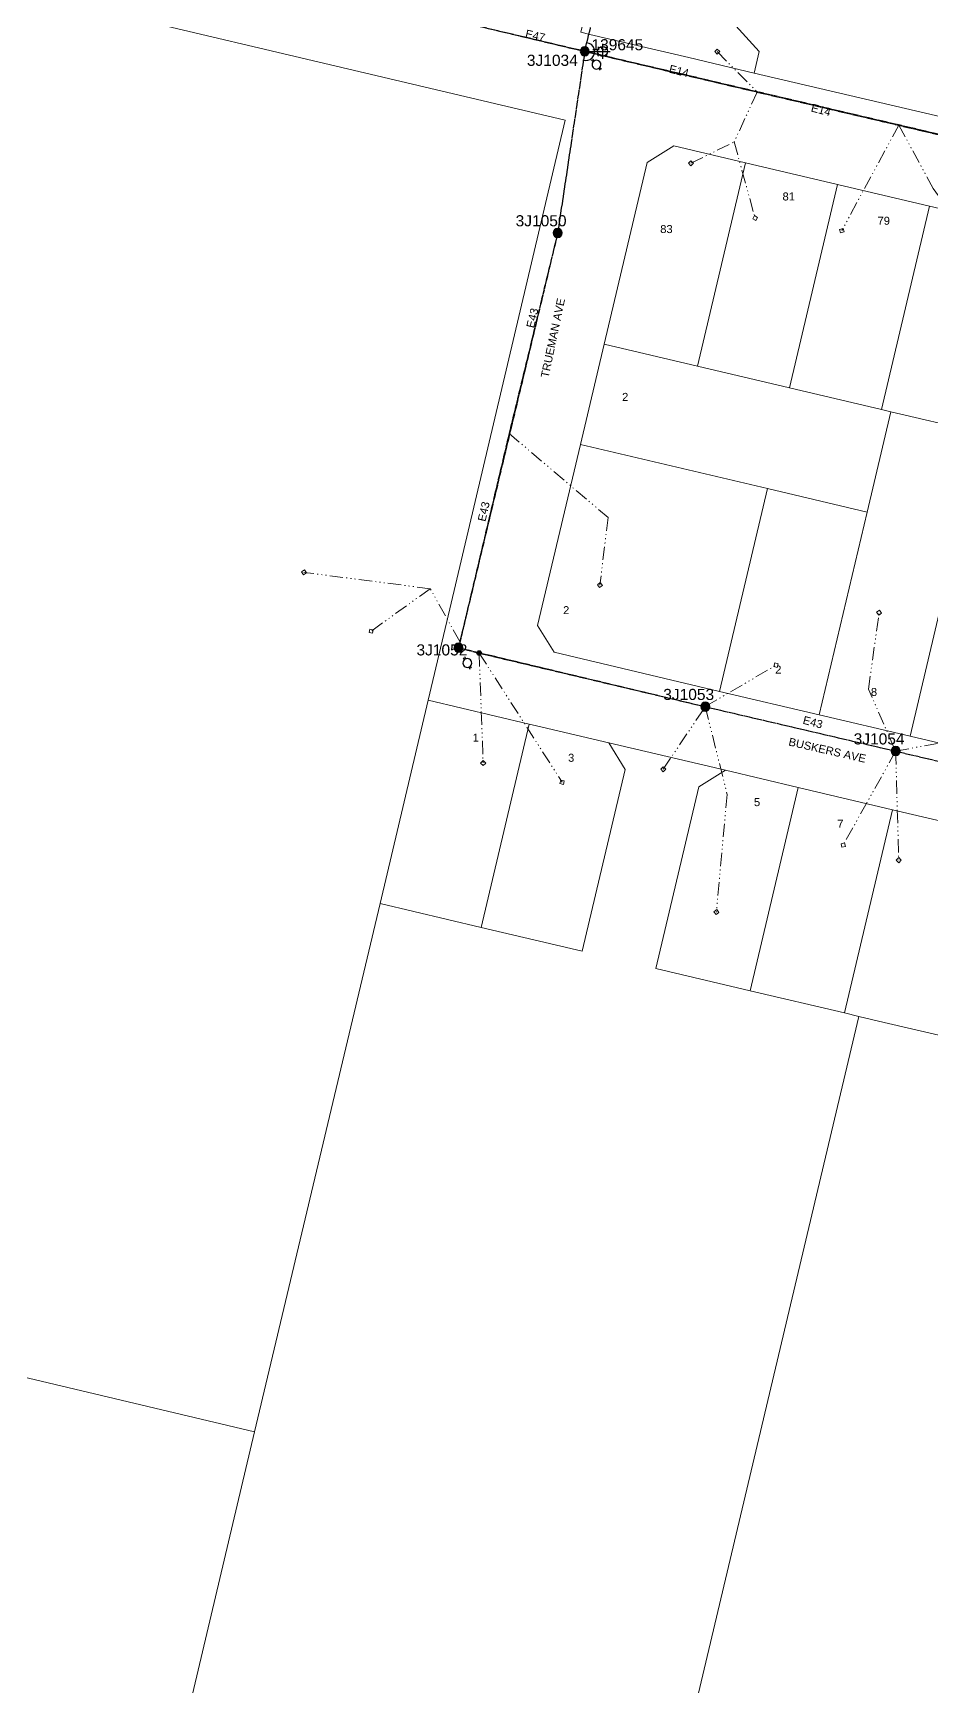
# Model space of a CAD drawing. Header units: metres. Extents: x 250871 to 255994, y 6164531 to 6169422.
# Drawn here: x 253008.3 to 253210.6, y 6166424.3 to 6166796.3 of the extents above; entities that cross this region are included whole.
import ezdxf
from ezdxf.enums import TextEntityAlignment as Align

# ---------------------------------------------------------------- set-up
doc = ezdxf.new("R2010")
doc.units = ezdxf.units.M
doc.linetypes.add('Cable Exist OH', pattern=[1, 1, 0])
doc.linetypes.add('PHANTOMX2', pattern=[6.6, 3, -0.75, 0.2, -0.75, 0.2, -0.75, 0.2, -0.75])
doc.layers.get('0').update_dxf_attribs({"color": 6})
for name, color, linetype, lineweight in [('Cadastre Land Parcels_SP_EXT', 118, 'Continuous', 15), ('Cadastre Road Names_SP_HV_LV_SL_EXT', 211, 'Continuous', 15), ('Mains_HV_EXT', 13, 'Continuous', 25), ('Mains_LV_EXT', 163, 'Continuous', 25), ('Mains_SL_EXT', 131, 'Continuous', 25), ('Services_SP_EXT', 42, 'PHANTOMX2', 20)]:
    doc.layers.add(name, color=color, linetype=linetype, lineweight=lineweight)
for name, color, linetype in [('Equip_LV_EXT', 7, 'Continuous'), ('Equip_SP_LV_EXT', 7, 'Continuous'), ('Equip_SP_SL_EXT', 7, 'Continuous'), ('SupportsOH_SP_TR_HV_LV_SL_EXT', 7, 'Continuous')]:
    doc.layers.add(name, color=color, linetype=linetype)
doc.styles.add('iecARIAL', font='arial.ttf', dxfattribs={"height": 2})
doc.styles.add('POLE_LABEL', font='arial.ttf', dxfattribs={"height": 2})
doc.styles.add('SL_LABEL', font='arial.ttf', dxfattribs={"height": 2})
doc.styles.get("Standard").update_dxf_attribs({"font": 'arial.ttf'})

# ---------------------------------------------------------------- blocks, each defined once
blk = doc.blocks.new('LV_OH_LINKS_OPEN_EXT')
for p, q in [((-0.17, 4.97), (-0.17, 5.46)), ((0.17, 4.97), (0.17, 5.46)), ((-0.17, 3), (-0.17, 2.5)), ((0.17, 3), (0.17, 2.5))]:
    blk.add_line(p, q)
blk.add_lwpolyline([(0, 2.99, 1), (0, 4.98, 1)], format="xyb", close=True)
at = {"flags": 9}
for tag, p in [('ACTUAL_STATUS', (0, 0)), ('CONSTRUCTED_VOLTAGE', (0, -0.2)), ('OPERATING_VOLTAGE', (0, -0.6)), ('ORIENTATION', (0, -0.8)), ('OWNED_BY', (0, -1)), ('STATE', (0, -1.2)), ('SWITCH_TYPE', (0, -1.4)), ('NO_PHASES', (0, -0.4)), ('USAGE', (0, -1.6)), ('LEGEND', (0, -1.8)), ('NOTES', (0, -2))]:
    blk.add_attdef(tag, text='', height=0.2, dxfattribs=at).set_placement(p, align=Align.MIDDLE_LEFT)
at = {"flags": 1}
blk.add_attdef('Z', (0, 0), '', height=0.2, dxfattribs=at)
blk = doc.blocks.new('SL_LANTERN_EXT')
at = {"flags": 9}
for tag, p in [('LRATECODE', (-7.4, 0)), ('LOUTREACHVOCAB', (-7.2, 0)), ('LOUTREACH', (-7, 0)), ('LANTNUMBER', (-6.6, 0)), ('LNEW', (-6.4, 0)), ('LMASTVOCAB', (-6.2, 0)), ('LMAST', (-6, 0)), ('LLAMPVOCAB', (-5.8, 0)), ('LLAMP', (-5.6, 0)), ('LEXIST', (-5.4, 0)), ('LCHARGE3PERCENT', (-5.2, 0)), ('LCHARGE3', (-5, 0)), ('LCHARGE2PERCENT', (-4.8, 0)), ('LCHARGE2', (-4.6, 0)), ('LCHARGE1PERCENT', (-4.4, 0)), ('LCHARGE1', (-4.2, 0)), ('LCATEGORY', (-4, 0)), ('LBRACKETVOCAB', (-3.8, 0)), ('LBRACKET', (-3.6, 0)), ('LKINGHEIGHT', (-3.4, 0)), ('CREPLACE', (-3.2, 0)), ('CREMOVE', (-3, 0)), ('CNUMBER', (-2.8, 0)), ('CNEW', (-2.6, 0)), ('CEXIST', (-2.4, 0)), ('USAGE', (-2.2, 0)), ('STATE', (-2, 0)), ('OWNED_BY', (-1.8, 0)), ('ORIENTATION', (-1.6, 0)), ('OPERATING_VOLTAGE', (-1.4, 0)), ('NO_PHASES', (-1.2, 0)), ('LANTERN_TYPE', (-1, 0)), ('LANTERN_PURPOSE', (-0.8, 0)), ('CONTROL_TYPE', (-0.6, 0)), ('CONSTRUCTED_VOLTAGE', (-0.4, 0))]:
    blk.add_attdef(tag, text='', height=0.001, rotation=270, dxfattribs=at).set_placement(p, align=Align.MIDDLE_LEFT)
at = {"style": 'SL_LABEL', "flags": 9}
blk.add_attdef('STREET_CODE', text='', height=0.001, rotation=270, dxfattribs=at).set_placement((0, 0), align=Align.MIDDLE_LEFT)
at = {"flags": 1}
blk.add_attdef('Z', (0, 0), '', height=0.001, rotation=270, dxfattribs=at)
at = {"flags": 9}
for tag, p in [('LREMOVE', (0, -7.6)), ('LREPLACE', (0, -7.8)), ('LTYPE', (0, -8)), ('LTYPEVOCAB', (0, -8.2)), ('LEGEND', (0, -8.4)), ('SUBURB', (0, -8.6)), ('STREETNAME', (0, -8.8)), ('LOCATION', (0, -9)), ('NOTES', (0, -9.2)), ('MAINTAINED_BY', (0, -9.86))]:
    blk.add_attdef(tag, text='', height=0.001, dxfattribs=at).set_placement(p, align=Align.MIDDLE_LEFT)
blk.add_attdef('OPERATED_BY', (0, -9.61), '', height=0.001, dxfattribs=at)
blk.add_wipeout([(5.69, 0), (5.06, -1.06), (4, -1.69), (2.94, -1.06), (2.31, 0), (2.94, 1.06), (4, 1.69), (5.06, 1.06)])
for p, q in [((0, 0), (4, 0)), ((2.94, 1.06), (3.2, 0.8)), ((4, 1.69), (4, 0)), ((5.06, 1.06), (4.8, 0.8)), ((2.94, -1.06), (3.2, -0.8)), ((4, 0), (5.69, 0)), ((4, 0), (4, -1.69)), ((5.06, -1.06), (4.8, -0.8))]:
    blk.add_line(p, q)
blk.add_circle((4, 0), 1.12)
at = {"width": 0.9}
blk.add_attdef('LNUMBER', text='', height=1, dxfattribs=at).set_placement((7, -1), align=Align.MIDDLE_LEFT)
blk = doc.blocks.new('CCP_EXT')
blk.add_wipeout([(0, 0.57), (0.57, 0), (0, -0.57), (-0.57, 0)])
blk.add_lwpolyline([(-0.57, 0), (0, 0.57), (0.57, 0), (0, -0.57), (-0.57, 0)])
at = {"flags": 1}
blk.add_attdef('Z', (0, 0), '', height=0.2, dxfattribs=at)
at = {"flags": 9}
for tag, p in [('CCP_TYPE', (0, 0)), ('CONSTRUCTED_VOLTAGE', (0, -0.2)), ('OPERATING_VOLTAGE', (0, -0.6)), ('ORIENTATION', (0, -0.8)), ('OWNED_BY', (0, -1)), ('STATE', (0, -1.8)), ('NO_PHASES', (0, -0.4)), ('USAGE', (0, -1.2)), ('LEGEND', (0, -1.4)), ('LIFE_SUPPORT', (0, -1.6)), ('NOTES', (0, -2))]:
    blk.add_attdef(tag, text='', height=0.2, dxfattribs=at).set_placement(p, align=Align.MIDDLE_LEFT)
blk = doc.blocks.new('POLE_EXT')
blk.add_hatch(color=256).paths.add_polyline_path([(-1, 0, 1), (1, 0, 1)])
blk.add_lwpolyline([(-1, 0, 1), (1, 0, 1)], format="xyb", close=True)
at = {"flags": 8}
blk.add_attdef('pNumber', text='', height=2, dxfattribs=at).set_placement((2.5, 2.5), align=Align.MIDDLE_CENTER)
at = {"style": 'POLE_LABEL', "flags": 9}
for tag, p in [('STRUCTURE_PLANT_NUMBER', (1.35, 0.03)), ('STREET_CODE', (1.35, -0.2))]:
    blk.add_attdef(tag, text='', height=0.2, dxfattribs=at).set_placement(p, align=Align.MIDDLE_LEFT)
at = {"flags": 9}
for tag, p in [('OWNED_BY', (1.35, -0.4)), ('SPECIAL_USE', (1.35, -0.8)), ('STATE', (1.35, -1)), ('cLV', (1.35, -1.4)), ('hDepth', (1.35, -1.6)), ('hDia', (1.35, -1.8)), ('cHV', (1.35, -2)), ('cLinedev', (1.35, -3.4)), ('pExisting', (1.35, -3.8)), ('PARENT', (1.35, -0.6)), ('USAGE', (1.35, -1.2)), ('LBRACKET', (1.35, -2.2)), ('LExisting', (1.35, -2.4)), ('LANTNUMBER', (1.35, -2.6)), ('LOther', (1.35, -2.8)), ('LRemove', (1.35, -3)), ('LEGEND', (1.35, -3.2)), ('LOCATION', (1.35, -3.6)), ('pFooting', (1.35, -4.4)), ('pNew', (1.35, -4.6)), ('pRelocate', (1.35, -5)), ('pRemove', (1.35, -5.2)), ('pReplace', (1.35, -5.4)), ('pStay', (1.35, -5.6)), ('pType', (1.35, -5.8)), ('cspan', (1.35, -6)), ('STREETNAME', (1.35, -6.2)), ('SUBURB', (1.35, -6.4)), ('OPERATED_BY', (1.36, -7.01)), ('PFNUMBER', (1.35, -4)), ('NEWPFNUMBER', (1.35, -4.2)), ('NOTES', (1.35, -6.6)), ('MAINTAINED_BY', (1.36, -6.81))]:
    blk.add_attdef(tag, text='', height=0.2, dxfattribs=at).set_placement(p, align=Align.MIDDLE_LEFT)
at = {"flags": 1}
blk.add_attdef('Z', (1.35, -7.33), '', height=0.2, dxfattribs=at)
blk = doc.blocks.new('CONNECTOR_NODE_EXT')
h = blk.add_hatch(color=256)
edge = h.paths.add_edge_path()
edge.add_arc((0, 0), 0.5, 0, 360)
blk.add_circle((0, 0), 0.5)
at = {"flags": 1}
blk.add_attdef('Z', (0, 0), '', height=0.2, dxfattribs=at)
at = {"flags": 9}
for tag, p in [('CONNECTOR_TYPE', (0, 0)), ('CONSTRUCTED_VOLTAGE', (0, -0.2)), ('OPERATING_VOLTAGE', (0, -0.6)), ('ORIENTATION', (0, -0.8)), ('SUBTYPE', (0, -1)), ('NO_PHASES', (0, -0.4)), ('USAGE', (0, -1.2)), ('NOTES', (0, -1.4))]:
    blk.add_attdef(tag, text='', height=0.2, dxfattribs=at).set_placement(p, align=Align.MIDDLE_LEFT)

msp = doc.modelspace()

# ---------------------------------------------------------------- linework, layer by layer
at = {"layer": 'Cadastre Land Parcels_SP_EXT', "linetype": 'Continuous'}
for points in [[(253392.989, 6167024.023), (253349.629, 6167034.214), (253333.159, 6167038.083), (253296.853, 6166883.426), (253286.334, 6166885.888), (253191.52, 6166908.073), (253165.721, 6166798.769), (253171.677, 6166792.228), (253170.528, 6166787.361), (253258.896, 6166766.668), (253268.69, 6166764.374), (253328.096, 6166750.463), (253392.989, 6167024.023)], [(253171.677, 6166792.228), (253165.721, 6166798.769), (253191.52, 6166908.073), (253159.686, 6166915.584), (253147.671, 6166864.681), (253131.586, 6166796.537), (253133.611, 6166796.06), (253155.849, 6166790.82), (253170.528, 6166787.361), (253171.677, 6166792.228)], [(253086.386, 6166600.508), (253097.195, 6166646.255), (253102.046, 6166666.791), (253128.023, 6166776.734), (252978.481, 6166812.045), (252830.94, 6166535.476), (252932.475, 6166511.427), (252975.614, 6166501.21), (253058.163, 6166481.658), (253086.386, 6166600.508)], [(253168.605, 6166767.169), (253152.472, 6166770.971), (253146.456, 6166767.253), (253136.792, 6166726.38), (253157.786, 6166721.426), (253168.605, 6166767.169)], [(253189.313, 6166762.288), (253168.605, 6166767.169), (253157.786, 6166721.426), (253178.494, 6166716.539), (253189.313, 6166762.288)], [(253210.024, 6166757.406), (253189.313, 6166762.288), (253178.494, 6166716.539), (253199.206, 6166711.657), (253210.024, 6166757.406)], [(253230.832, 6166752.501), (253210.024, 6166757.406), (253199.206, 6166711.657), (253201.294, 6166711.165), (253220.014, 6166706.753), (253230.832, 6166752.501)], [(253201.294, 6166711.165), (253199.206, 6166711.657), (253178.494, 6166716.539), (253157.786, 6166721.426), (253136.792, 6166726.38), (253131.454, 6166703.802), (253173.567, 6166693.86), (253195.958, 6166688.583), (253201.294, 6166711.165)], [(253213.446, 6166671.258), (253221.733, 6166706.348), (253220.014, 6166706.753), (253201.294, 6166711.165), (253195.958, 6166688.583), (253185.185, 6166642.981), (253205.629, 6166638.164), (253213.446, 6166671.258)], [(253173.567, 6166693.86), (253131.454, 6166703.802), (253121.819, 6166663.054), (253125.538, 6166657.038), (253162.794, 6166648.257), (253173.567, 6166693.86)], [(253195.958, 6166688.583), (253173.567, 6166693.86), (253162.794, 6166648.257), (253185.185, 6166642.981), (253195.958, 6166688.583)], [(253119.95, 6166640.897), (253097.195, 6166646.255), (253086.386, 6166600.508), (253109.135, 6166595.149), (253119.95, 6166640.897)], [(253141.551, 6166630.677), (253137.839, 6166636.684), (253121.583, 6166640.512), (253119.95, 6166640.897), (253109.135, 6166595.149), (253131.885, 6166589.791), (253141.551, 6166630.677)], [(253158.108, 6166626.771), (253164.128, 6166630.492), (253137.839, 6166636.684), (253141.551, 6166630.677), (253131.885, 6166589.791), (253109.135, 6166595.149), (253086.386, 6166600.508), (253058.163, 6166481.658), (253025.971, 6166345.562), (253133.677, 6166320.049), (253145.025, 6166368.014), (253145.365, 6166369.448), (253194.093, 6166575.14), (253190.882, 6166575.896), (253169.665, 6166580.893), (253148.45, 6166585.89), (253158.108, 6166626.771)], [(253180.471, 6166626.633), (253164.128, 6166630.492), (253158.108, 6166626.771), (253148.45, 6166585.89), (253169.665, 6166580.893), (253180.471, 6166626.633)], [(253201.682, 6166621.625), (253180.471, 6166626.633), (253169.665, 6166580.893), (253190.882, 6166575.896), (253201.682, 6166621.625)], [(253222.893, 6166616.618), (253201.682, 6166621.625), (253190.882, 6166575.896), (253194.093, 6166575.14), (253199.839, 6166573.782), (253212.09, 6166570.888), (253222.893, 6166616.618)], [(252924.595, 6166475.668), (252930.342, 6166502.337), (252920.619, 6166504.702), (252912.69, 6166467.914), (252967.138, 6166456.652), (252967.343, 6166359.45), (253025.971, 6166345.562), (253058.163, 6166481.658), (252975.614, 6166501.21), (252969.011, 6166466.484), (252924.595, 6166475.668)]]:
    msp.add_lwpolyline(points, close=True, dxfattribs=at)
for points in [[(253213.446, 6166671.258), (253205.629, 6166638.164), (253234.892, 6166631.267)], [(253507.535, 6166456.722), (253422.631, 6166471.764), (253422.631, 6166471.764), (253433.707, 6166518.481), (253360.532, 6166535.812), (253354.894, 6166537.145), (253339.326, 6166540.823), (253318.12, 6166545.834), (253296.914, 6166550.844), (253275.708, 6166555.856), (253254.502, 6166560.866), (253233.296, 6166565.876), (253212.09, 6166570.888), (253199.839, 6166573.782), (253194.093, 6166575.14), (253145.365, 6166369.448)]]:
    msp.add_lwpolyline(points, dxfattribs=at)
at = {"layer": 'Mains_LV_EXT', "linetype": 'Continuous'}
msp.add_lwpolyline([(253132.006, 6166790.272, 1.1096478), (253132.904, 6166794.171)], format="xyb", dxfattribs=at)
at = {"layer": 'Mains_LV_EXT', "linetype": 'Cable Exist OH'}
for points in [[(253171.25, 6166783.084), (253203.09, 6166775.628)], [(253203.09, 6166775.628), (253244.098, 6166766.026)], [(253115.427, 6166706.272), (253104.03, 6166658.084)], [(253104.03, 6166658.084), (253108.676, 6166656.877)], [(253108.676, 6166656.877), (253159.559, 6166644.812)], [(253159.559, 6166644.812), (253202.399, 6166634.815)], [(253202.399, 6166634.815), (253255.066, 6166622.403)]]:
    msp.add_lwpolyline(points, dxfattribs=at)
at = {"layer": 'Services_SP_EXT'}
for points in [[(253171.25, 6166783.084), (253166.06, 6166771.846)], [(253203.09, 6166775.628), (253210.86, 6166761.356), (253221.454, 6166746.839)], [(253115.427, 6166706.272), (253137.686, 6166687.356)], [(253104.329, 6166659.506), (253097.671, 6166671.343)], [(253202.399, 6166634.815), (253196.275, 6166648.722)], [(253159.559, 6166644.812), (253164.483, 6166625.058)], [(253202.399, 6166634.815), (253230.074, 6166639.886)]]:
    msp.add_lwpolyline(points, dxfattribs=at)

# ---------------------------------------------------------------- block references
at = {"layer": 'Equip_LV_EXT'}
msp.add_blockref('CONNECTOR_NODE_EXT', (253108.676, 6166656.877), dxfattribs=at)
at = {"layer": 'Equip_SP_LV_EXT'}
for p, rotation in [((253132.445, 6166792.224), 221.4892718742346), ((253104.03, 6166658.084), 209.9396249366014)]:
    msp.add_blockref('LV_OH_LINKS_OPEN_EXT', p, dxfattribs=dict(at, rotation=rotation))
at = {"layer": 'SupportsOH_SP_TR_HV_LV_SL_EXT'}
ref = msp.add_blockref('POLE_EXT', (253126.341, 6166751.373), dxfattribs=at)
ref.add_attrib('ASSET_NUM', '3J1050', dxfattribs={"layer": '0', "height": 2.5, "style": 'POLE_LABEL'}).set_placement((253128.341, 6166752.123), align=Align.BOTTOM_RIGHT)
ref = msp.add_blockref('POLE_EXT', (253104.03, 6166658.084), dxfattribs=at)
ref.add_attrib('ASSET_NUM', '3J1052', dxfattribs={"layer": '0', "height": 2.5, "style": 'POLE_LABEL'}).set_placement((253106.03, 6166658.834), align=Align.TOP_RIGHT)
ref = msp.add_blockref('POLE_EXT', (253159.558, 6166644.812), dxfattribs=at)
ref.add_attrib('ASSET_NUM', '3J1053', dxfattribs={"layer": '0', "height": 2.5, "style": 'POLE_LABEL'}).set_placement((253161.558, 6166645.562), align=Align.BOTTOM_RIGHT)
ref = msp.add_blockref('POLE_EXT', (253202.399, 6166634.815), dxfattribs=at)
ref.add_attrib('ASSET_NUM', '3J1054', dxfattribs={"layer": '0', "height": 2.5, "style": 'POLE_LABEL'}).set_placement((253204.399, 6166635.565), align=Align.BOTTOM_RIGHT)

# ---------------------------------------------------------------- texts
at = {"layer": 'Cadastre Land Parcels_SP_EXT'}
for s, p in [('81', (253176.94, 6166758.681)), ('79', (253198.322, 6166753.227)), ('83', (253149.422, 6166751.352)), ('2', (253140.844, 6166713.595)), ('2', (253127.565, 6166665.621)), ('2', (253175.299, 6166652.258)), ('8', (253196.829, 6166647.218)), ('1', (253107.217, 6166636.95)), ('3', (253128.69, 6166632.413)), ('5', (253170.511, 6166622.433)), ('7', (253189.257, 6166617.562))]:
    msp.add_text(s, height=1.8, dxfattribs=at).set_placement(p)
at = {"layer": 'Cadastre Road Names_SP_HV_LV_SL_EXT'}
for s, rotation, p in [('TRUEMAN AVE', 78.10848, (253124.274, 6166718.681)), ('BUSKERS AVE', 347.23691, (253178.171, 6166636.104))]:
    msp.add_text(s, height=1.8, rotation=rotation, dxfattribs=at).set_placement(p)
at = {"layer": 'Mains_LV_EXT'}
for s, rotation, p in [('E47', 346.84477, (253118.928, 6166795.4)), ('E14', 345.61721, (253151.247, 6166787.497)), ('E14', 345.65273, (253183.207, 6166778.74)), ('E43', 76.61002, (253121.006, 6166729.863)), ('E43', 77.00938, (253110.077, 6166686.327)), ('E43', 345.14222, (253181.368, 6166641.012))]:
    msp.add_text(s, height=1.8, rotation=rotation, dxfattribs=at).set_placement(p)

# ---------------------------------------------------------------- next in the draw order: block references
at = {"layer": 'Equip_SP_SL_EXT'}
ref = msp.add_blockref('SL_LANTERN_EXT', (253132.445, 6166792.224), dxfattribs=at)
ref.add_attrib('ASSET_NUM', '139645', dxfattribs={"layer": '0', "height": 2.5, "style": 'iecARIAL'}).set_placement((253133.945, 6166793.724), align=Align.MIDDLE_LEFT)
at = {"layer": 'Services_SP_EXT'}
for p in [(253162.244, 6166792.169), (253156.34, 6166767.052)]:
    msp.add_blockref('CCP_EXT', p, dxfattribs=at)
for p, rotation in [((253170.785, 6166754.722), 284.2608272987655), ((253190.289, 6166751.909), 240.4593043298464), ((253069.26, 6166675.022), 171.4106235098216), ((253135.85, 6166672.172), 261.9298226840014), ((253198.668, 6166665.961), 80.99058557421478), ((253084.369, 6166661.785), 214.5057623522636), ((253175.485, 6166654.143), 29.23976418378531), ((253109.58, 6166632.108), 270.9185051636268), ((253127.356, 6166627.815), 301.5708916874778), ((253150.094, 6166630.714), 90.0000000000002), ((253190.603, 6166613.681), 239.2189052927826), ((253203.096, 6166610.275), 270.5917457087478), ((253162.069, 6166598.59), 263.6113092016895)]:
    msp.add_blockref('CCP_EXT', p, dxfattribs=dict(at, rotation=rotation))

# ---------------------------------------------------------------- next in the draw order: linework, layer by layer
at = {"layer": 'Mains_HV_EXT', "linetype": 'Cable Exist OH'}
for points in [[(253077.312, 6166805.381), (253132.445, 6166792.224)], [(253132.445, 6166792.224), (253126.341, 6166751.373), (253104.03, 6166658.084), (253159.559, 6166644.812), (253202.399, 6166634.815), (253300.526, 6166611.689), (253348.159, 6166600.151)], [(253306.506, 6166751.412), (253132.445, 6166792.224)]]:
    msp.add_lwpolyline(points, dxfattribs=at)
at = {"layer": 'Mains_LV_EXT', "linetype": 'Cable Exist OH'}
for points in [[(253132.445, 6166792.224), (253156.577, 6166890.883)], [(253132.445, 6166792.224), (253107.091, 6166798.185)], [(253132.445, 6166792.224), (253126.341, 6166751.373), (253115.427, 6166706.272)], [(253132.445, 6166792.224), (253171.25, 6166783.084)]]:
    msp.add_lwpolyline(points, dxfattribs=at)
at = {"layer": 'Mains_SL_EXT', "linetype": 'Cable Exist OH'}
msp.add_lwpolyline([(253132.445, 6166792.224), (253171.25, 6166783.084), (253203.1, 6166775.612), (253244.113, 6166765.988), (253274.607, 6166758.972), (253306.69, 6166751.396), (253364.102, 6166737.867), (253405.898, 6166727.68)], dxfattribs=at)
at = {"layer": 'Services_SP_EXT'}
for points in [[(253162.244, 6166792.168), (253171.25, 6166783.084)], [(253203.09, 6166775.628), (253190.289, 6166751.909)], [(253156.34, 6166767.052), (253166.06, 6166771.846)], [(253166.06, 6166771.846), (253170.785, 6166754.722)], [(253137.686, 6166687.356), (253135.85, 6166672.172)], [(253097.671, 6166671.343), (253069.26, 6166675.022)], [(253097.671, 6166671.343), (253084.369, 6166661.785)], [(253196.275, 6166648.722), (253198.669, 6166665.961)], [(253108.676, 6166656.877), (253109.58, 6166632.108)], [(253108.676, 6166656.877), (253127.356, 6166627.815)], [(253159.559, 6166644.812), (253175.486, 6166654.143)], [(253150.094, 6166630.714), (253159.559, 6166644.812)], [(253202.399, 6166634.815), (253190.604, 6166613.681)], [(253202.399, 6166634.815), (253203.096, 6166610.275)], [(253164.483, 6166625.058), (253162.069, 6166598.59)]]:
    msp.add_lwpolyline(points, dxfattribs=at)

# ---------------------------------------------------------------- next in the draw order: block references
at = {"layer": 'SupportsOH_SP_TR_HV_LV_SL_EXT'}
ref = msp.add_blockref('POLE_EXT', (253132.445, 6166792.224), dxfattribs=at)
ref.add_attrib('ASSET_NUM', '3J1034', dxfattribs={"layer": '0', "height": 2.5, "style": 'POLE_LABEL'}).set_placement((253119.417, 6166788.219), align=Align.BOTTOM_LEFT)

doc.saveas('drawing.dxf')
